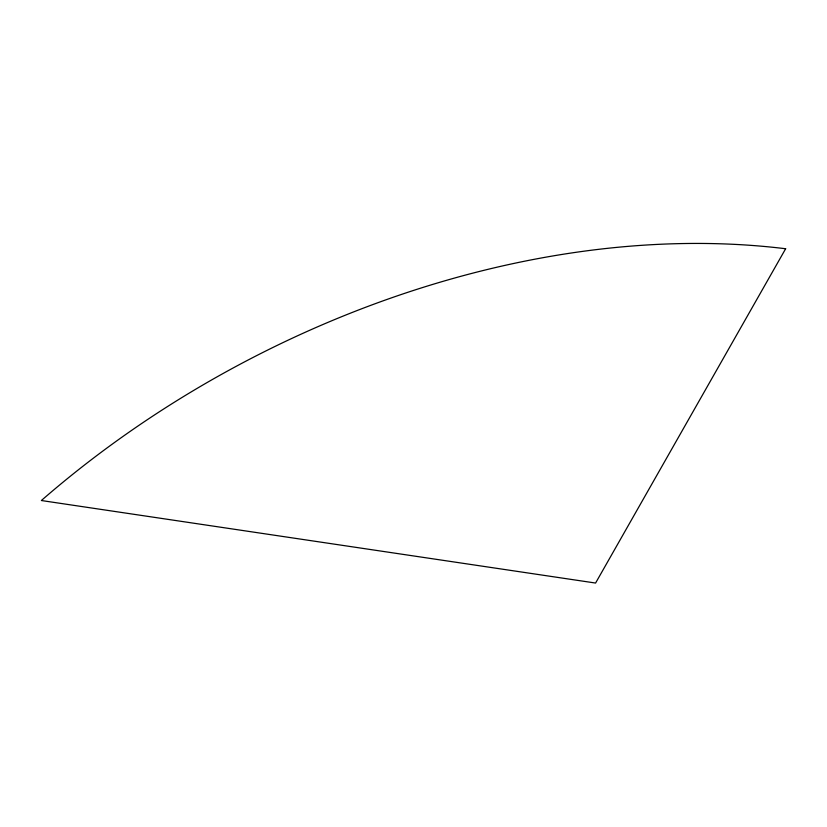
<?xml version="1.0" encoding="UTF-8"?>
<svg xmlns="http://www.w3.org/2000/svg" width="827" height="827" viewBox="0 0 827 827"><rect width="100%" height="100%" fill="white"/><g stroke="black" fill="none" stroke-linecap="round" stroke-linejoin="round"><path stroke-width="1.24" d="M785.65 248.741L595.585 583.045L41.35 500.521A749.5 513.06 -28.1 0 1 785.65 248.741"/></g></svg>
